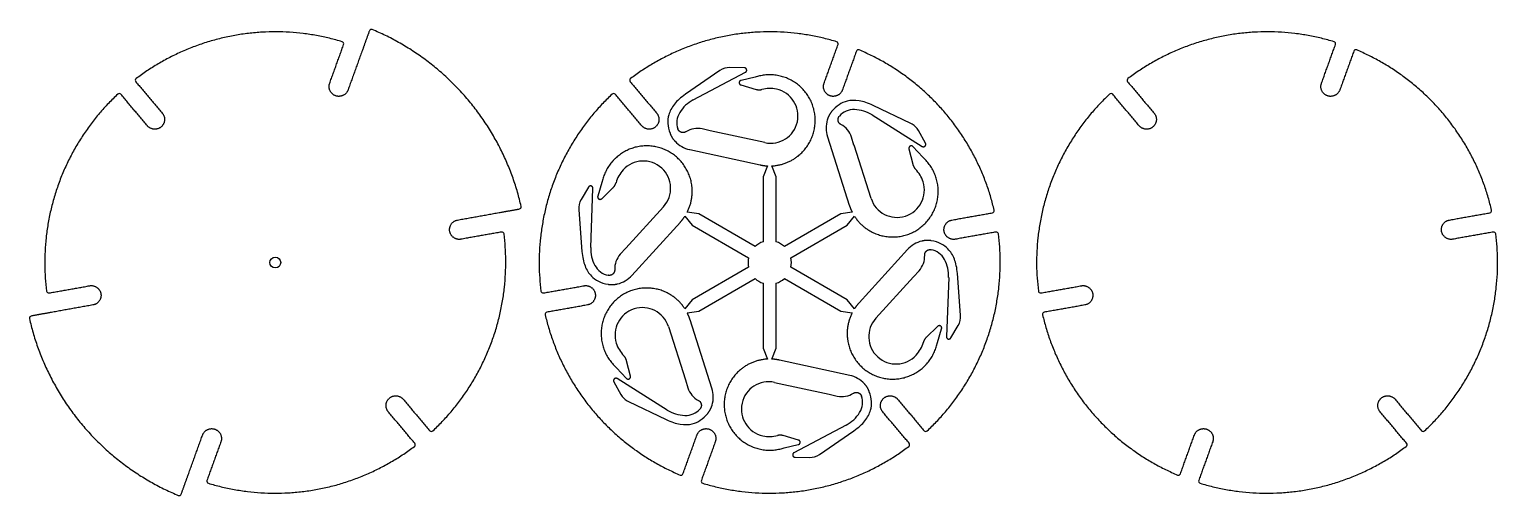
# Model space of a CAD drawing. Header units: millimetres. Extents: x -1157 to -480, y -147 to 68.
import ezdxf

# ---------------------------------------------------------------- set-up
doc = ezdxf.new("R2010")
doc.units = ezdxf.units.MM
doc.header["$MEASUREMENT"] = 0
doc.layers.add('Default', color=18, linetype='Continuous', true_color=0x000000)
doc.layers.add('Make2D$visible$lines', color=18, linetype='Continuous', true_color=0x000000)

msp = doc.modelspace()

# ---------------------------------------------------------------- linework, layer by layer
at = {"layer": 'Default'}
msp.add_circle((-1043.88, -39.49), 2.5, dxfattribs=at)
for centre, start, end in [((-999.54, 66.98), 67.38907, 160.12263), ((-1013.29, 61.3), 340.12263, 73.11596), ((-785.24, 61.3), 340.12263, 73.11596), ((-555.81, 61.3), 340.12263, 73.11596), ((-774.9, 57.56), 67.1293, 160.12263), ((-545.46, 57.56), 67.1293, 160.12263), ((-1107.45, 44.49), 127.1293, 220.12263), ((-879.41, 44.49), 127.1293, 220.12263), ((-649.97, 44.49), 127.1293, 220.12263), ((-1115.86, 37.4), 40.12263, 133.11596), ((-887.82, 37.4), 40.12263, 133.11596), ((-658.38, 37.4), 40.12263, 133.11596), ((-931.44, -13.82), 280.12263, 12.85619), ((-713.26, -15.58), 280.12263, 13.11596), ((-483.82, -15.58), 280.12263, 13.11596), ((-939.37, -26.41), 7.1293, 100.12263), ((-711.32, -26.41), 7.1293, 100.12263), ((-481.89, -26.41), 7.1293, 100.12263), ((-1148.39, -52.56), 187.1293, 280.12263), ((-920.34, -52.56), 187.1293, 280.12263), ((-690.91, -52.56), 187.1293, 280.12263), ((-1156.31, -65.15), 100.12263, 192.85619), ((-918.41, -63.39), 100.12263, 193.11596), ((-688.97, -63.39), 100.12263, 193.11596), ((-971.89, -116.37), 220.12263, 313.11596), ((-743.85, -116.37), 220.12263, 313.11596), ((-514.41, -116.37), 220.12263, 313.11596), ((-980.3, -123.46), 307.1293, 40.12263), ((-752.26, -123.46), 307.1293, 40.12263), ((-522.82, -123.46), 307.1293, 40.12263), ((-1074.47, -140.27), 160.12263, 253.11596), ((-856.77, -136.53), 247.1293, 340.12263), ((-846.42, -140.27), 160.12263, 253.11596), ((-627.33, -136.53), 247.1293, 340.12263), ((-616.99, -140.27), 160.12263, 253.11596), ((-1088.22, -145.95), 247.38907, 340.12263)]:
    msp.add_arc(centre, 1, start, end, dxfattribs=at)
for points, weights in [([(-930.47, -13.6), (-943.81, 44.85), (-999.15, 67.9)], [0.997794396078, 0.886925215345, 0.997794396078]), ([(-1013, 62.26), (-1064.85, 77.99), (-1108.06, 45.28)], [0.997597688008, 0.888813360089, 0.997597740451]), ([(-784.95, 62.26), (-836.81, 77.99), (-880.01, 45.28)], [0.997597688008, 0.888813360089, 0.997597740451]), ([(-555.52, 62.26), (-607.37, 77.99), (-650.58, 45.28)], [0.997597688008, 0.888813360089, 0.997597740451]), ([(-712.28, -15.36), (-724.58, 37.42), (-774.51, 58.48)], [0.997597740447, 0.888813333847, 0.997597740447]), ([(-482.85, -15.36), (-495.14, 37.42), (-545.07, 58.48)], [0.997597636136, 0.888813411937, 0.997597688578]), ([(-1116.55, 38.13), (-1156.11, 1.09), (-1149.38, -52.68)], [0.997597740447, 0.888813359818, 0.997597688575]), ([(-888.5, 38.13), (-928.06, 1.09), (-921.34, -52.68)], [0.997597688008, 0.8888133601, 0.997597740451]), ([(-659.07, 38.13), (-698.63, 1.09), (-691.9, -52.68)], [0.997597740447, 0.888813333882, 0.997597740447]), ([(-971.21, -117.1), (-931.65, -80.06), (-938.38, -26.29)], [0.997597688008, 0.888813360102, 0.997597740451]), ([(-743.16, -117.1), (-703.6, -80.06), (-710.33, -26.29)], [0.997597740447, 0.888813333884, 0.997597740447]), ([(-513.73, -117.1), (-474.17, -80.06), (-480.89, -26.29)], [0.997597740447, 0.888813333884, 0.997597740447]), ([(-1157.29, -65.37), (-1143.95, -123.82), (-1088.6, -146.87)], [0.997794342691, 0.886925268477, 0.997794343215]), ([(-919.38, -63.61), (-907.09, -116.39), (-857.16, -137.45)], [0.997597636136, 0.888813411945, 0.997597688578]), ([(-689.95, -63.61), (-677.65, -116.39), (-627.72, -137.45)], [0.997597688008, 0.888813360072, 0.99759774045]), ([(-1074.76, -141.23), (-1022.9, -156.97), (-979.7, -124.25)], [0.997597688575, 0.888813359817, 0.997597740447]), ([(-846.71, -141.23), (-794.86, -156.97), (-751.65, -124.25)], [0.997597688575, 0.888813359817, 0.997597740447]), ([(-617.28, -141.23), (-565.42, -156.97), (-522.22, -124.25)], [0.997597688008, 0.888813360098, 0.997597740451])]:
    msp.add_rational_spline(points, weights, degree=2, dxfattribs=at)
for points in [[(-1018.79, 43.14), (-1015.57, 52.05), (-1012.35, 60.96)], [(-790.75, 43.14), (-787.52, 52.05), (-784.3, 60.96)], [(-561.31, 43.14), (-558.09, 52.05), (-554.87, 60.96)], [(-775.84, 57.9), (-779.06, 48.99), (-782.28, 40.08)], [(-546.4, 57.9), (-549.62, 48.99), (-552.85, 40.08)], [(-1108.22, 43.84), (-1102.11, 36.6), (-1096, 29.35)], [(-880.17, 43.84), (-874.07, 36.6), (-867.96, 29.35)], [(-650.74, 43.84), (-644.63, 36.6), (-638.52, 29.35)], [(-1102.89, 23.55), (-1108.99, 30.8), (-1115.1, 38.04)], [(-874.84, 23.55), (-880.95, 30.8), (-887.05, 38.04)], [(-645.41, 23.55), (-651.51, 30.8), (-657.62, 38.04)], [(-731.74, -19.9), (-722.41, -18.23), (-713.08, -16.57)], [(-502.3, -19.9), (-492.97, -18.23), (-483.64, -16.57)], [(-939.54, -25.43), (-948.87, -27.09), (-958.2, -28.76)], [(-711.5, -25.43), (-720.83, -27.09), (-730.15, -28.76)], [(-482.06, -25.43), (-491.39, -27.09), (-500.72, -28.76)], [(-1148.21, -53.54), (-1138.88, -51.88), (-1129.56, -50.21)], [(-920.17, -53.54), (-910.84, -51.88), (-901.51, -50.21)], [(-690.73, -53.54), (-681.4, -51.88), (-672.08, -50.21)], [(-899.93, -59.07), (-909.26, -60.74), (-918.59, -62.4)], [(-670.49, -59.07), (-679.82, -60.74), (-689.15, -62.4)], [(-979.54, -122.81), (-985.64, -115.57), (-991.75, -108.32)], [(-984.87, -102.52), (-978.76, -109.77), (-972.66, -117.01)], [(-751.49, -122.81), (-757.6, -115.57), (-763.71, -108.32)], [(-756.82, -102.52), (-750.72, -109.77), (-744.61, -117.01)], [(-522.06, -122.81), (-528.16, -115.57), (-534.27, -108.32)], [(-527.39, -102.52), (-521.28, -109.77), (-515.18, -117.01)], [(-855.83, -136.87), (-852.61, -127.96), (-849.38, -119.05)], [(-626.39, -136.87), (-623.17, -127.96), (-619.95, -119.05)], [(-1068.96, -122.11), (-1072.19, -131.02), (-1075.41, -139.93)], [(-840.92, -122.11), (-844.14, -131.02), (-847.36, -139.93)], [(-611.48, -122.11), (-614.71, -131.02), (-617.93, -139.93)]]:
    msp.add_open_spline(points, degree=2, dxfattribs=at)
for points, knots in [([(-1000.48, 67.32), (-1002, 63.1), (-1003.53, 58.89), (-1006.93, 49.48), (-1010.33, 40.08)], [1127.16639, 1127.16639, 1127.16639, 1136.130432, 1136.130432, 1156.130433, 1156.130433, 1156.130433]), ([(-959.78, -19.9), (-949.94, -18.14), (-940.09, -16.38), (-935.68, -15.6), (-931.27, -14.81)], [1973.443832, 1973.443832, 1973.443832, 1993.443832, 1993.443832, 2002.407875, 2002.407875, 2002.407875]), ([(-1127.97, -59.07), (-1137.82, -60.83), (-1147.66, -62.59), (-1152.07, -63.37), (-1156.49, -64.16)], [1483.221802, 1483.221802, 1483.221802, 1503.221802, 1503.221802, 1512.185846, 1512.185846, 1512.185846]), ([(-1087.28, -146.29), (-1085.75, -142.07), (-1084.23, -137.86), (-1080.83, -128.45), (-1077.43, -119.05)], [1617.388419, 1617.388419, 1617.388419, 1626.352463, 1626.352463, 1646.352463, 1646.352463, 1646.352463])]:
    msp.add_open_spline(points, degree=2, knots=knots, dxfattribs=at)
for points, knots in [([(-1010.33, 40.08), (-1011.86, 35.84), (-1016.09, 37.37), (-1020.32, 38.9), (-1018.79, 43.14)], [1156.130433, 1156.130433, 1156.130433, 1163.199017, 1163.199017, 1170.2676, 1170.2676, 1170.2676]), ([(-782.28, 40.08), (-783.81, 35.84), (-788.04, 37.37), (-792.28, 38.9), (-790.75, 43.14)], [1115.339706, 1115.339706, 1115.339706, 1122.408289, 1122.408289, 1129.476873, 1129.476873, 1129.476873]), ([(-552.85, 40.08), (-554.38, 35.84), (-558.61, 37.37), (-562.84, 38.9), (-561.31, 43.14)], [1115.339706, 1115.339706, 1115.339706, 1122.408289, 1122.408289, 1129.476873, 1129.476873, 1129.476873]), ([(-1096, 29.35), (-1093.1, 25.91), (-1096.55, 23.01), (-1099.99, 20.11), (-1102.89, 23.55)], [1312.607534, 1312.607534, 1312.607534, 1319.676118, 1319.676118, 1326.744701, 1326.744701, 1326.744701]), ([(-867.96, 29.35), (-865.06, 25.91), (-868.5, 23.01), (-871.94, 20.11), (-874.84, 23.55)], [332.954202, 332.954202, 332.954202, 340.022785, 340.022785, 347.091369, 347.091369, 347.091369]), ([(-638.52, 29.35), (-635.62, 25.91), (-639.07, 23.01), (-642.51, 20.11), (-645.41, 23.55)], [332.954202, 332.954202, 332.954202, 340.022785, 340.022785, 347.091369, 347.091369, 347.091369]), ([(-958.2, -28.76), (-962.63, -29.55), (-963.42, -25.12), (-964.21, -20.69), (-959.78, -19.9)], [1959.306665, 1959.306665, 1959.306665, 1966.375248, 1966.375248, 1973.443832, 1973.443832, 1973.443832]), ([(-730.15, -28.76), (-734.58, -29.55), (-735.38, -25.12), (-736.17, -20.69), (-731.74, -19.9)], [958.862605, 958.862605, 958.862605, 965.931189, 965.931189, 972.999772, 972.999772, 972.999772]), ([(-500.72, -28.76), (-505.15, -29.55), (-505.94, -25.12), (-506.73, -20.69), (-502.3, -19.9)], [958.862605, 958.862605, 958.862605, 965.931189, 965.931189, 972.999772, 972.999772, 972.999772]), ([(-1129.56, -50.21), (-1125.13, -49.42), (-1124.33, -53.85), (-1123.54, -58.28), (-1127.97, -59.07)], [1469.084635, 1469.084635, 1469.084635, 1476.153218, 1476.153218, 1483.221802, 1483.221802, 1483.221802]), ([(-901.51, -50.21), (-897.08, -49.42), (-896.29, -53.85), (-895.5, -58.28), (-899.93, -59.07)], [489.431303, 489.431303, 489.431303, 496.499886, 496.499886, 503.568469, 503.568469, 503.568469]), ([(-672.08, -50.21), (-667.65, -49.42), (-666.85, -53.85), (-666.06, -58.28), (-670.49, -59.07)], [489.431303, 489.431303, 489.431303, 496.499886, 496.499886, 503.568469, 503.568469, 503.568469]), ([(-991.75, -108.32), (-994.65, -104.88), (-991.21, -101.98), (-987.77, -99.08), (-984.87, -102.52)], [1802.829564, 1802.829564, 1802.829564, 1809.898147, 1809.898147, 1816.966731, 1816.966731, 1816.966731]), ([(-763.71, -108.32), (-766.61, -104.88), (-763.16, -101.98), (-759.72, -99.08), (-756.82, -102.52)], [802.385504, 802.385504, 802.385504, 809.454088, 809.454088, 816.522671, 816.522671, 816.522671]), ([(-534.27, -108.32), (-537.17, -104.88), (-533.73, -101.98), (-530.29, -99.08), (-527.39, -102.52)], [802.385504, 802.385504, 802.385504, 809.454088, 809.454088, 816.522671, 816.522671, 816.522671]), ([(-1077.43, -119.05), (-1075.9, -114.81), (-1071.67, -116.35), (-1067.43, -117.88), (-1068.96, -122.11)], [1646.352463, 1646.352463, 1646.352463, 1653.421047, 1653.421047, 1660.48963, 1660.48963, 1660.48963]), ([(-849.38, -119.05), (-847.85, -114.81), (-843.62, -116.35), (-839.39, -117.88), (-840.92, -122.11)], [645.908403, 645.908403, 645.908403, 652.976987, 652.976987, 660.04557, 660.04557, 660.04557]), ([(-619.95, -119.05), (-618.42, -114.81), (-614.19, -116.35), (-609.95, -117.88), (-611.48, -122.11)], [645.908403, 645.908403, 645.908403, 652.976987, 652.976987, 660.04557, 660.04557, 660.04557])]:
    msp.add_rational_spline(points, [1, 0.707106781186, 1, 0.707106781186, 1], degree=2, knots=knots, dxfattribs=at)
at = {"layer": 'Make2D$visible$lines'}
for p, q in [((-838.79, 48.97), (-854.69, 38.07)), ((-851.1, 35.48), (-827.02, 48.2)), ((-827.52, 50.27), (-834.15, 50.37)), ((-829.1, 42.34), (-822.03, 40.32)), ((-822.55, 45.99), (-829.05, 44.47)), ((-821.05, 46.37), (-822.55, 45.99)), ((-768.55, 28.54), (-745.49, 14.05)), ((-750.71, 24.62), (-768.1, 32.94)), ((-843.28, 21.26), (-847, 22.07)), ((-843.27, 21.26), (-843.28, 21.26)), ((-818.07, 15.77), (-843.27, 21.26)), ((-743.94, 15.51), (-747.17, 21.3)), ((-789.2, 18.51), (-779.1, -13.12)), ((-776.95, 14.65), (-778.11, 18.29)), ((-776.94, 14.65), (-776.95, 14.65)), ((-769.1, -9.92), (-776.94, 14.65)), ((-745.17, 9.07), (-749.74, 13.94)), ((-852.74, 12.58), (-820.3, 5.51)), ((-751.61, 12.92), (-749.82, 5.79)), ((-744.09, 7.96), (-745.17, 9.07)), ((-816.83, 5.05), (-818.83, 0.05)), ((-818.83, 0.05), (-818.83, -29.95)), ((-812.83, 0.05), (-814.83, 5.05)), ((-812.83, -29.95), (-812.83, 0.05)), ((-899.41, -4.73), (-902.81, -10.42)), ((-898.39, -32.55), (-897.36, -5.33)), ((-893.21, -2.57), (-895.14, -8.95)), ((-893.33, -10.06), (-888.05, -4.95)), ((-892.8, -1.08), (-893.21, -2.57)), ((-903.91, -15.14), (-902.42, -34.36)), ((-864.8, -13.79), (-882.16, -32.87)), ((-854.9, -18.08), (-851.57, -22.31)), ((-848.57, -17.12), (-853.9, -16.35)), ((-822.59, -32.12), (-848.57, -17.12)), ((-783.09, -17.12), (-809.07, -32.12)), ((-777.76, -16.35), (-783.09, -17.12)), ((-780.09, -22.31), (-776.76, -18.08)), ((-879.38, -45.42), (-857.04, -20.86)), ((-851.57, -22.31), (-825.59, -37.31)), ((-806.07, -37.31), (-780.09, -22.31)), ((-882.16, -32.88), (-884.73, -35.7)), ((-882.16, -32.87), (-882.16, -32.88)), ((-752.29, -33.55), (-774.63, -58.11)), ((-825.59, -41.66), (-851.57, -56.66)), ((-848.57, -61.85), (-822.59, -46.85)), ((-809.07, -46.85), (-783.09, -61.85)), ((-780.09, -56.66), (-806.07, -41.66)), ((-766.86, -65.18), (-749.51, -46.1)), ((-749.51, -46.1), (-749.5, -46.09)), ((-749.5, -46.09), (-746.94, -43.27)), ((-733.27, -46.42), (-734.3, -73.64)), ((-727.75, -63.83), (-729.24, -44.61)), ((-818.83, -49.02), (-818.83, -79.02)), ((-812.83, -79.02), (-812.83, -49.02)), ((-851.57, -56.66), (-854.9, -60.89)), ((-776.76, -60.89), (-780.09, -56.66)), ((-853.9, -62.62), (-848.57, -61.85)), ((-842.46, -97.48), (-852.57, -65.85)), ((-783.09, -61.85), (-777.76, -62.62)), ((-862.57, -69.05), (-854.72, -93.62)), ((-738.34, -68.91), (-743.62, -74.02)), ((-738.45, -76.4), (-736.52, -70.02)), ((-732.26, -74.24), (-728.86, -68.55)), ((-818.83, -79.02), (-816.83, -84.02)), ((-814.83, -84.02), (-812.83, -79.02)), ((-738.87, -77.89), (-738.45, -76.4)), ((-887.58, -86.94), (-886.49, -88.04)), ((-886.49, -88.04), (-881.93, -92.91)), ((-880.06, -91.89), (-881.85, -84.76)), ((-778.92, -91.55), (-811.36, -84.48)), ((-887.72, -94.48), (-884.49, -100.27)), ((-863.12, -107.51), (-886.18, -93.02)), ((-854.72, -93.62), (-854.72, -93.62)), ((-854.72, -93.62), (-853.56, -97.26)), ((-813.6, -94.74), (-788.4, -100.23)), ((-788.4, -100.23), (-788.39, -100.23)), ((-788.39, -100.23), (-784.66, -101.04)), ((-880.96, -103.59), (-863.56, -111.91)), ((-780.56, -114.45), (-804.64, -127.17)), ((-802.57, -121.31), (-809.63, -119.29)), ((-792.88, -127.94), (-776.97, -117.04)), ((-810.61, -125.34), (-809.11, -124.96)), ((-809.11, -124.96), (-802.62, -123.44)), ((-804.15, -129.24), (-797.52, -129.34))]:
    msp.add_line(p, q, dxfattribs=at)
for centre, radius, start, end in [((-834.26, 42.37), 8, 89.15784, 124.43213), ((-815.83, 26.03), 14.7, 77.70796, 104.18822), ((-843.55, 21.17), 16.18, 117.8401, 148.35994), ((-815.39, 28.08), 12.6, 257.71269, 77.70717), ((-849.69, 24.96), 8.97, 148.35994, 198.83931), ((-776.95, 22.06), 8.97, 88.35994, 138.83931), ((-777.16, 14.84), 16.18, 57.8401, 88.35994), ((-849.13, 12.3), 10, 77.7127, 122.30257), ((-776.7, 22.51), 13.13, 163.36857, 197.71268), ((-787.63, 15.25), 10, 17.7127, 62.30257), ((-754.16, 17.4), 8, 29.15784, 64.43213), ((-849.95, 25.4), 13.13, 223.36857, 257.71268), ((-874.12, -5.31), 12.6, 317.71269, 137.70717), ((-872.57, -6.73), 14.7, 137.70796, 164.18822), ((-759.09, -6.73), 14.7, 17.70796, 44.18822), ((-757.09, -6.09), 12.6, 197.71269, 17.70717), ((-895.94, -14.52), 8, 149.15784, 184.43213), ((-882.22, -33.16), 16.18, 177.8401, 208.35994), ((-815.83, -39.49), 10, 107.4576, 132.5424), ((-815.83, -39.49), 10, 47.4576, 72.5424), ((-742.58, -42.38), 13.13, 103.36857, 137.71268), ((-743.1, -42.38), 8.97, 28.35994, 78.83931), ((-877.33, -42.43), 10, 137.7127, 182.30257), ((-815.83, -39.49), 10, 167.4576, 192.5424), ((-815.83, -39.49), 10, 347.4576, 12.5424), ((-754.33, -36.54), 10, 317.7127, 2.30257), ((-749.45, -45.81), 16.18, 357.8401, 28.35994), ((-888.57, -36.59), 8.97, 208.35994, 258.83931), ((-889.09, -36.59), 13.13, 283.36857, 317.71268), ((-815.83, -39.49), 10, 227.4576, 252.5424), ((-815.83, -39.49), 10, 287.4576, 312.5424), ((-874.57, -72.88), 12.6, 17.71269, 197.70717), ((-757.54, -73.66), 12.6, 137.71269, 317.70717), ((-735.73, -64.45), 8, 329.15784, 4.43213), ((-872.57, -72.24), 14.7, 197.70796, 224.18822), ((-759.09, -72.24), 14.7, 317.70796, 344.18822), ((-816.28, -107.05), 12.6, 77.71269, 257.70717), ((-781.71, -104.37), 13.13, 43.36857, 77.71268), ((-877.51, -96.37), 8, 209.15784, 244.43213), ((-844.03, -94.22), 10, 197.7127, 242.30257), ((-854.97, -101.48), 13.13, 343.36857, 17.71268), ((-782.53, -91.27), 10, 257.7127, 302.30257), ((-781.97, -103.93), 8.97, 328.35994, 18.83931), ((-854.5, -93.81), 16.18, 237.8401, 268.35994), ((-854.71, -101.03), 8.97, 268.35994, 318.83931), ((-788.12, -100.14), 16.18, 297.8401, 328.35994), ((-815.83, -105), 14.7, 257.70796, 284.18822), ((-797.4, -121.34), 8, 269.15784, 304.43213)]:
    msp.add_arc(centre, radius, start, end, dxfattribs=at)
for points, weights, knots in [([(-827.02, 48.2), (-826.27, 48.6), (-826.46, 49.43), (-826.66, 50.26), (-827.52, 50.27)], [1, 0.789840080347, 1, 0.789840180559, 0.999999799576], [2655.166611, 2655.166611, 2655.166611, 2656.619157, 2656.619157, 2658.071703, 2658.071703, 2658.071703]), ([(-829.05, 44.47), (-829.88, 44.27), (-829.9, 43.42), (-829.92, 42.57), (-829.1, 42.34)], [0.999999800622, 0.790936485193, 1, 0.790936435349, 0.999999900311], [2510.246389, 2510.246389, 2510.246389, 2511.694998, 2511.694998, 2513.143607, 2513.143607, 2513.143607]), ([(-814.83, 5.05), (-807.88, 5.39), (-802.51, 9.8), (-794.65, 16.25), (-794.84, 26.42), (-795.02, 36.58), (-803.11, 42.74), (-811.21, 48.9), (-821.05, 46.37)], [0.958543522649, 0.929390056295, 1, 0.900048241192, 1, 0.900048241192, 1, 0.900048241192, 1], [2431.833642, 2431.833642, 2431.833642, 2445.212545, 2445.212545, 2464.151024, 2464.151024, 2483.089502, 2483.089502, 2502.027981, 2502.027981, 2502.027981]), ([(-782.98, 24.1), (-784.06, 24.66), (-784.28, 25.85), (-784.5, 27.05), (-783.7, 27.96)], [0.99999995223, 0.899818233916, 1, 0.899818210031, 1], [2224.745028, 2224.745028, 2224.745028, 2227.002246, 2227.002246, 2229.259465, 2229.259465, 2229.259465]), ([(-854.47, 20.75), (-855.5, 20.11), (-856.64, 20.51), (-857.79, 20.91), (-858.18, 22.06)], [0.999999904459, 0.899818257801, 1, 0.899818210031, 1], [2606.896117, 2606.896117, 2606.896117, 2609.153335, 2609.153335, 2611.410554, 2611.410554, 2611.410554]), ([(-853.9, -16.35), (-850.72, -10.17), (-851.85, -3.3), (-853.51, 6.73), (-862.41, 11.65), (-871.31, 16.57), (-880.68, 12.64), (-890.06, 8.71), (-892.8, -1.08)], [0.958543522649, 0.929390056295, 1, 0.900048241192, 1, 0.900048241192, 1, 0.900048241192, 1], [2813.984745, 2813.984745, 2813.984745, 2827.363648, 2827.363648, 2846.302126, 2846.302126, 2865.240605, 2865.240605, 2884.179083, 2884.179083, 2884.179083]), ([(-749.74, 13.94), (-750.32, 14.56), (-751.07, 14.15), (-751.81, 13.74), (-751.61, 12.92)], [0.999999800622, 0.790936485193, 1, 0.790936485193, 0.999999800622], [2128.0953, 2128.0953, 2128.0953, 2129.543909, 2129.543909, 2130.992518, 2130.992518, 2130.992518]), ([(-745.49, 14.05), (-744.77, 13.59), (-744.15, 14.18), (-743.53, 14.77), (-743.94, 15.51)], [1, 0.789840080347, 1, 0.789840180559, 0.999999799576], [2273.015522, 2273.015522, 2273.015522, 2274.468069, 2274.468069, 2275.920614, 2275.920614, 2275.920614]), ([(-776.76, -18.08), (-773, -23.93), (-766.49, -26.38), (-756.97, -29.96), (-748.26, -24.72), (-739.55, -19.47), (-738.26, -9.39), (-736.98, 0.7), (-744.09, 7.96)], [0.958543522649, 0.929390056295, 1, 0.900048241192, 1, 0.900048241192, 1, 0.900048241192, 1], [2049.682554, 2049.682554, 2049.682554, 2063.061457, 2063.061457, 2081.999935, 2081.999935, 2100.938414, 2100.938414, 2119.876892, 2119.876892, 2119.876892]), ([(-897.36, -5.33), (-897.33, -4.48), (-898.15, -4.24), (-898.97, -3.99), (-899.41, -4.73)], [1, 0.789840080347, 1, 0.789840180559, 0.999999799576], [3037.317714, 3037.317714, 3037.317714, 3038.77026, 3038.77026, 3040.222806, 3040.222806, 3040.222806]), ([(-895.14, -8.95), (-895.39, -9.77), (-894.66, -10.21), (-893.94, -10.66), (-893.33, -10.06)], [0.999999900311, 0.790936435349, 1, 0.790936435349, 0.999999900311], [2892.397492, 2892.397492, 2892.397492, 2893.8461, 2893.8461, 2895.294709, 2895.294709, 2895.294709]), ([(-744.34, -36.14), (-744.39, -34.93), (-743.47, -34.14), (-742.55, -33.35), (-741.36, -33.59)], [0.999999904459, 0.899818257801, 1, 0.899818210031, 1], [4135.500527, 4135.500527, 4135.500527, 4137.757745, 4137.757745, 4140.014964, 4140.014964, 4140.014964]), ([(-887.32, -42.83), (-887.27, -44.04), (-888.2, -44.83), (-889.12, -45.62), (-890.3, -45.38)], [0.999999904459, 0.899818257801, 1, 0.899818210031, 1], [2989.047219, 2989.047219, 2989.047219, 2991.304437, 2991.304437, 2993.561656, 2993.561656, 2993.561656]), ([(-854.9, -60.89), (-858.67, -55.04), (-865.18, -52.59), (-874.69, -49.01), (-883.4, -54.25), (-892.11, -59.5), (-893.4, -69.58), (-894.69, -79.67), (-887.58, -86.94)], [0.958543522649, 0.929390056295, 1, 0.900048241192, 1, 0.900048241192, 1, 0.900048241192, 1], [3196.135848, 3196.135848, 3196.135848, 3209.514751, 3209.514751, 3228.453229, 3228.453229, 3247.391708, 3247.391708, 3266.330186, 3266.330186, 3266.330186]), ([(-777.76, -62.62), (-780.95, -68.8), (-779.81, -75.67), (-778.16, -85.7), (-769.26, -90.62), (-760.36, -95.54), (-750.98, -91.61), (-741.6, -87.68), (-738.87, -77.89)], [0.958543508748, 0.929390073129, 1, 0.900048241192, 1, 0.900048241192, 1, 0.900048241192, 1], [3960.438053, 3960.438053, 3960.438053, 3973.816954, 3973.816954, 3992.755433, 3992.755433, 4011.693912, 4011.693912, 4030.632391, 4030.632391, 4030.632391]), ([(-736.52, -70.02), (-736.27, -69.2), (-737, -68.76), (-737.73, -68.31), (-738.34, -68.91)], [0.999999800622, 0.790936485193, 1, 0.790936485193, 0.999999800622], [4038.8508, 4038.8508, 4038.8508, 4040.299409, 4040.299409, 4041.748017, 4041.748017, 4041.748017]), ([(-734.3, -73.64), (-734.33, -74.49), (-733.51, -74.73), (-732.7, -74.98), (-732.26, -74.24)], [1, 0.789840080347, 1, 0.789840180559, 0.999999799576], [4183.771022, 4183.771022, 4183.771022, 4185.223568, 4185.223568, 4186.676114, 4186.676114, 4186.676114]), ([(-816.83, -84.02), (-823.78, -84.36), (-829.16, -88.77), (-837.02, -95.22), (-836.83, -105.39), (-836.64, -115.55), (-828.55, -121.71), (-820.46, -127.87), (-810.61, -125.34)], [0.958543522649, 0.929390056295, 1, 0.900048241192, 1, 0.900048241192, 1, 0.900048241192, 1], [3578.28695, 3578.28695, 3578.28695, 3591.665853, 3591.665853, 3610.604332, 3610.604332, 3629.54281, 3629.54281, 3648.481289, 3648.481289, 3648.481289]), ([(-886.18, -93.02), (-886.9, -92.56), (-887.52, -93.15), (-888.14, -93.74), (-887.72, -94.48)], [1, 0.789840080347, 1, 0.789840180559, 0.999999799576], [3419.468816, 3419.468816, 3419.468816, 3420.921363, 3420.921363, 3422.373908, 3422.373908, 3422.373908]), ([(-881.93, -92.91), (-881.35, -93.53), (-880.6, -93.12), (-879.85, -92.71), (-880.06, -91.89)], [0.999999800622, 0.790936485193, 1, 0.790936435349, 0.999999900311], [3274.548594, 3274.548594, 3274.548594, 3275.997203, 3275.997203, 3277.445812, 3277.445812, 3277.445812]), ([(-777.19, -99.72), (-776.17, -99.08), (-775.02, -99.48), (-773.88, -99.88), (-773.49, -101.03)], [0.999999904459, 0.899818257801, 1, 0.899818210031, 1], [3753.349425, 3753.349425, 3753.349425, 3755.606643, 3755.606643, 3757.863862, 3757.863862, 3757.863862]), ([(-848.68, -103.07), (-847.61, -103.63), (-847.39, -104.83), (-847.16, -106.02), (-847.96, -106.93)], [0.999999904459, 0.899818257801, 1, 0.899818210031, 1], [3371.198322, 3371.198322, 3371.198322, 3373.45554, 3373.45554, 3375.712759, 3375.712759, 3375.712759]), ([(-802.62, -123.44), (-801.79, -123.24), (-801.77, -122.39), (-801.75, -121.54), (-802.57, -121.31)], [0.999999800622, 0.790936485193, 1, 0.790936485193, 0.999999800622], [3656.699697, 3656.699697, 3656.699697, 3658.148306, 3658.148306, 3659.596915, 3659.596915, 3659.596915]), ([(-804.64, -127.17), (-805.4, -127.57), (-805.2, -128.4), (-805, -129.23), (-804.15, -129.24)], [1, 0.789840080347, 1, 0.789840180559, 0.999999799576], [3801.619919, 3801.619919, 3801.619919, 3803.072465, 3803.072465, 3804.525011, 3804.525011, 3804.525011])]:
    msp.add_rational_spline(points, weights, degree=2, knots=knots, dxfattribs=at)
for points, knots in [([(-854.69, 38.07), (-856.85, 36.59), (-860.18, 33.55), (-863.15, 27.9), (-863, 23.26), (-861.79, 20.06)], [2688.9081236, 2688.9081236, 2688.9081236, 2688.9081236, 2689.1765098, 2689.4448962, 2689.8474756, 2689.8474756, 2689.8474756, 2689.8474756]), ([(-768.1, 32.94), (-770.46, 34.07), (-774.76, 35.44), (-781.14, 35.19), (-785.07, 32.74), (-787.25, 30.08)], [2306.7570349, 2306.7570349, 2306.7570349, 2306.7570349, 2307.0254212, 2307.2938075, 2307.6963869, 2307.6963869, 2307.6963869, 2307.6963869]), ([(-729.24, -44.61), (-729.44, -42), (-730.41, -37.6), (-733.82, -32.19), (-737.91, -30.01), (-741.29, -29.46)], [4217.5125343, 4217.5125343, 4217.5125343, 4217.5125343, 4217.7809206, 4218.0493069, 4218.4518863, 4218.4518863, 4218.4518863, 4218.4518863]), ([(-902.42, -34.36), (-902.22, -36.97), (-901.26, -41.37), (-897.85, -46.78), (-893.76, -48.96), (-890.37, -49.51)], [3071.0592263, 3071.0592263, 3071.0592263, 3071.0592263, 3071.3276125, 3071.5959988, 3071.9985783, 3071.9985783, 3071.9985783, 3071.9985783]), ([(-776.97, -117.04), (-774.82, -115.56), (-771.49, -112.52), (-768.51, -106.87), (-768.67, -102.23), (-769.88, -99.03)], [3835.3614316, 3835.3614316, 3835.3614316, 3835.3614316, 3835.6298179, 3835.8982042, 3836.3007837, 3836.3007837, 3836.3007837, 3836.3007837]), ([(-863.56, -111.91), (-861.2, -113.04), (-856.91, -114.41), (-850.53, -114.16), (-846.59, -111.71), (-844.42, -109.05)], [3453.210329, 3453.210329, 3453.210329, 3453.210329, 3453.4787152, 3453.7471015, 3454.149681, 3454.149681, 3454.149681, 3454.149681])]:
    msp.add_open_spline(points, degree=3, knots=knots, dxfattribs=at)
for points, weights in [([(-822.03, 40.32), (-820.74, 39.95), (-819.44, 40.28)], [0.999999967264, 0.965674022378, 0.999999983632]), ([(-787.25, 30.08), (-788.64, 28.38), (-789.27, 26.26)], [1, 0.980490024294, 0.999999990697]), ([(-861.79, 20.06), (-861.01, 17.99), (-859.49, 16.39)], [1, 0.980490024294, 0.999999990697]), ([(-820.3, 5.51), (-818.59, 5.14), (-816.83, 5.05)], [0.999999943368, 0.981186617853, 0.969455541259]), ([(-749.82, 5.79), (-749.49, 4.48), (-748.55, 3.52)], [0.999999967264, 0.965674014194, 1]), ([(-888.05, -4.95), (-887.08, -4.02), (-886.71, -2.72)], [0.999999967264, 0.965674014194, 1]), ([(-779.1, -13.12), (-778.56, -14.79), (-777.76, -16.35)], [0.999999952339, 0.981186625135, 0.969455546853]), ([(-857.04, -20.86), (-855.85, -19.56), (-854.9, -18.08)], [0.999999952339, 0.98118662065, 0.969455541259]), ([(-741.29, -29.46), (-743.47, -29.1), (-745.61, -29.61)], [1, 0.980490024294, 0.999999990697]), ([(-890.37, -49.51), (-888.2, -49.87), (-886.05, -49.36)], [1, 0.980490024294, 0.999999990697]), ([(-774.63, -58.11), (-775.81, -59.41), (-776.76, -60.89)], [0.999999943368, 0.981186617853, 0.969455541259]), ([(-852.57, -65.85), (-853.1, -64.18), (-853.9, -62.62)], [0.999999943368, 0.981186617853, 0.969455541259]), ([(-743.62, -74.02), (-744.58, -74.95), (-744.95, -76.25)], [0.999999967264, 0.965674014194, 1]), ([(-881.85, -84.76), (-882.17, -83.45), (-883.11, -82.49)], [0.999999967264, 0.965674014194, 1]), ([(-811.36, -84.48), (-813.08, -84.11), (-814.83, -84.02)], [0.999999943368, 0.981186617853, 0.969455541259]), ([(-769.88, -99.03), (-770.66, -96.96), (-772.17, -95.36)], [1, 0.980490024294, 0.999999990697]), ([(-844.42, -109.05), (-843.02, -107.35), (-842.39, -105.23)], [1, 0.980490024294, 0.999999990697]), ([(-809.63, -119.29), (-810.93, -118.92), (-812.23, -119.25)], [0.999999967264, 0.965674014194, 1])]:
    msp.add_rational_spline(points, weights, degree=2, dxfattribs=at)

doc.saveas('drawing.dxf')
